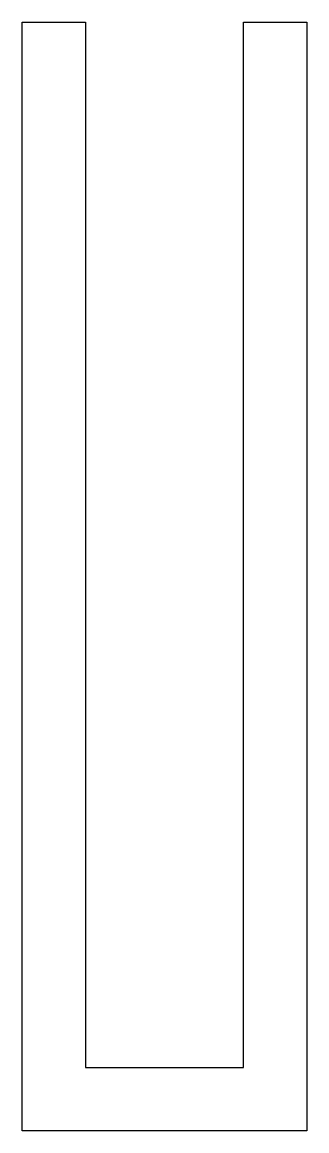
# Model space of a CAD drawing. Header units: millimetres. Extents: x 0 to 9, y 0 to 35.
import ezdxf

# ---------------------------------------------------------------- set-up
doc = ezdxf.new("R2010")
doc.units = ezdxf.units.MM
doc.header["$MEASUREMENT"] = 0
doc.layers.add('Default', color=18, linetype='Continuous', true_color=0x000000)

msp = doc.modelspace()

# ---------------------------------------------------------------- linework, layer by layer
at = {"layer": 'Default'}
msp.add_lwpolyline([(9, 35), (9, 0), (0, 0), (0, 35), (2, 35), (2, 2), (7, 2), (7, 35)], close=True, dxfattribs=at)

doc.saveas('drawing.dxf')
